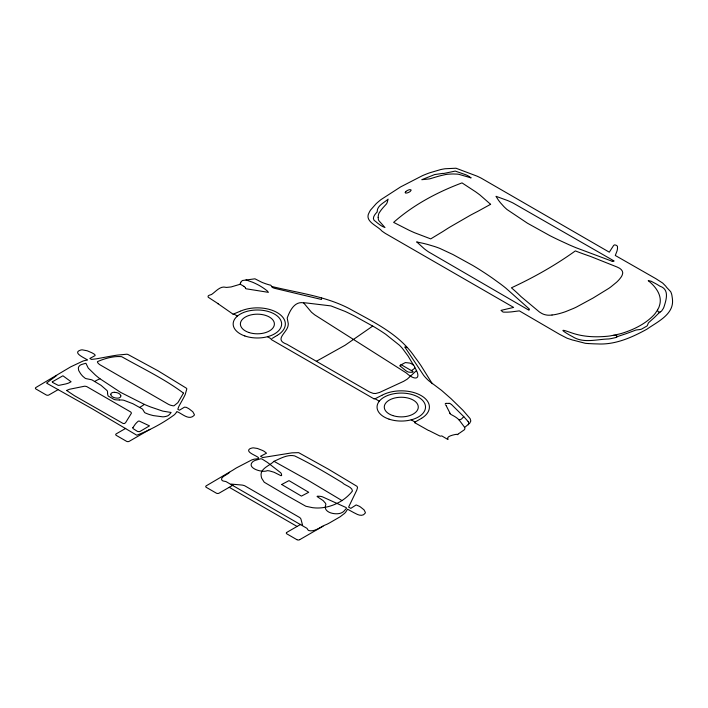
<?xml version="1.0" encoding="UTF-8"?>
<svg xmlns="http://www.w3.org/2000/svg" width="708" height="708" viewBox="0 0 708 708"><rect width="100%" height="100%" fill="white"/><g stroke="black" fill="none" stroke-linecap="round" stroke-linejoin="round"><path stroke-width="1.06" d="M107.572 393.25L107.536 391.834A9.018 5.204 0 0 0 107.05 390.559L101.049 385.338L91.978 379.904A6.859 3.956 0 0 0 90.996 379.63L86.013 378.621A5.018 2.894 0 0 1 85.19 378.276L82.801 376.284A56.959 32.887 0 0 1 80.508 373.541L78.685 370.488L78.34 368.045A10.089 5.823 0 0 1 79.207 366.125L79.792 365.514A6.133 3.54 0 0 1 81.075 364.709L83.314 363.956A35.763 20.647 0 0 1 84.119 363.753L85.907 363.284L88.261 368.107L95.368 375.036A114.395 66.048 0 0 0 99.952 378.753L120.679 392.409L144.326 404.365A114.395 66.048 0 0 0 150.76 407.02L162.769 411.118L171.115 412.481L170.309 413.516A35.763 20.647 0 0 1 169.955 413.976L168.646 415.269A6.133 3.54 0 0 1 167.256 416.012L166.194 416.348A10.089 5.823 0 0 1 162.875 416.844L153.353 415.596A56.959 32.887 0 0 1 148.591 414.269L145.158 412.897A5.018 2.894 0 0 1 144.547 412.419L142.804 409.543A6.859 3.956 0 0 0 142.335 408.976L132.918 403.737L123.873 400.277A9.018 5.204 0 0 0 121.679 399.993L119.218 399.967M321.547 297.953A14.302 8.257 0 0 1 321.432 299.449L274.509 288.289A9.841 5.682 0 0 1 272.961 287.696C271.111 287.253 271.837 284.758 269.58 284.961A68.198 39.374 0 0 1 265.589 283.722L262.756 282.678A26.594 15.355 0 0 1 260.995 281.873L254.951 278.81L242.348 280.527L240.844 282.12M468.36 424.773L468.563 423.711A10.001 5.77 0 0 0 468.165 421.481M240.782 282.324L240.083 284.174A1.168 0.673 0 0 1 239.791 284.377L231.118 286.944L226.604 287.413A4.133 2.39 0 0 1 225.843 287.333C220.33 285.669 215.798 291.563 211.789 294.307A1.027 0.593 0 0 1 211.63 294.475L209.975 295.006A4.673 2.699 0 0 0 209.223 295.263L208.533 295.643A2.124 1.23 0 0 0 208.214 295.997L208.072 296.51A4.089 2.354 0 0 0 208.125 296.9A3.115 1.797 0 0 0 208.311 297.289L214.736 301.493A58.215 33.612 0 0 1 218.108 303.776L232.976 314.122M657.732 309.679L655.458 313.095A54.976 31.736 0 0 1 653.599 315.308C645.271 323.892 634.244 329.353 622.969 332.99A55.003 31.754 0 0 1 619.137 334.061L613.057 335.406M451.509 404.507L463.74 416.605L461.563 419.021L459.111 420.039M414.817 422.216L414.888 422.782M405.719 191.691L406.162 191.284A8.753 5.053 0 0 1 408.153 190.133L408.861 189.877A3.655 2.115 0 0 1 410.091 189.611L411.206 190.071L410.304 191.381A8.753 5.053 0 0 1 408.321 192.523L407.613 192.788A4.691 2.708 0 0 1 407.003 192.948A2.628 1.522 0 0 1 406.304 193.045A1.328 0.77 0 0 1 405.879 193.027L405.33 192.753M416.401 370.682L407.215 379.161L403.666 381.311L379.497 392.48L375.718 393.498L373.284 393.409L369.567 392.002L286.793 344.212C273.492 339.539 287.2 332.76 288.103 325.494A44.763 25.842 0 0 0 288.289 323.742L287.439 319.281A9.054 5.23 0 0 1 287.298 317.733C289.988 310.546 294.581 301.095 303.599 302.838A44.215 25.523 0 0 1 306.254 302.944L330.919 305.9L345.159 311.431A263.208 151.963 0 0 1 351.478 314.476A244.233 141.007 0 0 1 354.867 316.193L374.576 327.123A231.826 133.839 0 0 1 380.815 331.008A246.331 142.219 0 0 1 385.692 334.264L399.454 345.23A93.226 53.817 0 0 1 402.542 348.54L408.02 355.974L413.631 365.355A8.761 5.053 0 0 1 414.534 366.532A5.664 3.275 0 0 1 414.738 367.381C422.012 378.939 415.676 381.532 406.25 372.93L314.653 314.821L311.493 312.246L303.599 302.838M658.679 313.237L655.104 316.812A66.862 38.604 0 0 1 654.139 317.733A81.287 46.932 0 0 1 653.148 318.618L648.652 322.644A7.823 4.522 0 0 0 648.183 323.45L648.139 323.556A21.506 12.417 0 0 0 648.015 323.892L647.342 325.53A5.337 3.08 0 0 1 646.873 326.061L641.598 329.105A5.469 3.159 0 0 1 640.483 329.415L640.085 329.486A17.311 9.992 0 0 1 638.651 329.68L637.067 329.866A7.823 4.522 0 0 0 635.678 330.132L627.686 333.114A66.933 38.648 0 0 1 625.589 333.857L619.385 335.919A18.948 10.939 0 0 0 617.04 336.911L616.314 337.274A9.505 5.487 0 0 1 615.624 337.583L611.137 338.601A50.091 28.922 0 0 1 608.641 338.964C596.729 339.256 583.357 343.646 572.542 336.636A128.334 74.092 0 0 1 568.966 334.707C558.01 328.22 563.674 330.034 572.117 333.043C583.295 336.849 595.251 337.371 606.924 336.3A35.152 20.293 0 0 0 610.402 335.875C611.995 335.38 619.243 334.309 616.411 337.22M278.934 334.282L279.864 333.592A27.957 16.142 0 0 0 277.359 312.697A27.957 16.142 0 0 0 241.233 310.821L240.986 310.918M372.762 326.052L345.079 345.256L316.37 361.284M229.64 472.316C227.834 474.625 219.144 477.28 222.135 480.528A5.983 3.451 0 0 0 223.011 480.909A5.319 3.071 0 0 0 223.852 481.148L225.294 481.422A6.045 3.487 0 0 1 226.02 481.608L306.918 528.31A6.045 3.487 0 0 1 307.237 528.734L307.714 529.566A5.319 3.071 0 0 0 308.13 530.053A5.983 3.451 0 0 0 308.785 530.558C315.104 532.221 321.051 526.256 326.884 524.301A139.945 80.8 0 0 0 329.663 522.84L340.052 516.831L344.513 513.424A26.231 15.142 0 0 0 345.911 511.84L347.575 509.211L353.681 512.574A67.127 38.754 0 0 0 355.558 513.504C358.425 515.212 362.859 516.663 365.124 513.238A4.717 2.717 0 0 0 365.372 512.45L364.027 509.831L360.461 506.981A36.825 21.258 0 0 0 359.213 506.22L356.151 504.928L350.805 508.379L348.593 507.105L356.752 490.219L357.522 487.679L357.062 486.369L328.424 469.192L298.661 452.66L292.006 452.837L262.756 457.545L260.544 456.271L266.518 453.182L264.288 451.412A36.312 20.966 0 0 0 262.491 450.447L257.42 448.465L253.499 447.863A4.717 2.717 0 0 0 252.136 448.005L250.88 448.35A7.761 4.478 0 0 0 249.72 448.872C243.366 453.359 267.828 458.377 254.544 459.094A26.231 15.142 0 0 0 251.818 459.899L236.472 467.873A143.22 82.686 0 0 0 232.967 470.085L206.285 485.794A1.903 1.097 0 0 0 206.285 487.352L216.374 493.175A1.903 1.097 0 0 0 219.064 493.175L232.985 485.139M660.927 311.52L661.015 311.467A9.505 5.487 0 0 0 661.564 311.069L663.316 308.476A50.162 28.966 0 0 0 663.945 307.033C666.237 299.918 669.697 289.271 659.909 286.191A128.661 74.278 0 0 0 656.573 284.129L651.086 281.2L648.236 280.66C655.767 286.669 662.909 295.873 659.334 306.042A35.214 20.328 0 0 1 658.59 308.051C655.458 311.06 659.812 313.051 660.387 311.883A18.948 10.939 0 0 0 658.67 313.237M273.978 461.315C269.58 465.926 259.429 468.572 261.252 476.457A50.702 29.267 0 0 0 261.756 478.351L264.226 482.219L284.802 494.37L305.856 506.255L312.555 507.68A50.702 29.267 0 0 0 315.848 507.972C329.521 508.583 344.07 501.901 352.442 490.989C352.239 486.679 344.778 485.591 342.256 482.626C326.715 473.183 311.06 463.829 294.67 455.917C287.687 454.164 280.297 458.572 273.978 461.315L308.617 480.626L342.07 500.627M56.684 375.497L46.675 382.957A1.035 0.602 0 0 0 46.728 383.223L92.244 408.817L136.582 435.101A1.053 0.611 0 0 0 137.042 435.128C150.193 429.968 163.008 423.154 174.372 414.755A23.789 13.735 0 0 0 176.646 411.897L176.823 411.578C181.947 413.339 188.647 420.782 194.01 415.516A3.85 2.221 0 0 0 194.39 414.587L192.78 411.729L189.257 408.994A35.896 20.727 0 0 0 186.292 407.339L184.452 407.162L179.46 410.206L177.814 409.259L178.443 407.472A53.932 31.134 0 0 1 179.106 405.905L182.85 399.17A166.079 95.881 0 0 0 185.239 394.418L186.832 388.86A4.354 2.513 0 0 0 186.346 388.179L158.052 370.824L127.989 354.496A4.354 2.513 0 0 0 126.829 354.212L117.183 355.133A166.079 95.881 0 0 0 108.97 356.513L97.288 358.673A53.932 31.134 0 0 1 94.58 359.053L91.491 359.416L89.845 358.469L95.111 355.584L94.801 354.522A35.887 20.718 0 0 0 91.952 352.814L87.208 350.779L82.261 349.849A3.85 2.221 0 0 0 80.641 350.071C71.8 352.77 84.933 357.991 87.465 359.991L86.376 360.195A23.488 13.558 0 0 0 82.995 361.053L70.712 366.85L35.958 387.462A1.903 1.097 0 0 0 35.958 389.019L46.241 394.949A1.903 1.097 0 0 0 48.932 394.949L58.366 389.506M413.622 365.355A12.036 6.947 0 0 0 409.905 363.098L405.374 362.567L400.188 365.301A1.956 1.133 0 0 0 400.073 365.965M278.377 334.636L277.359 335.282M276.943 335.539L275.262 336.574M421.747 418.198L421.888 418.109A28.116 16.231 0 0 0 421.251 395.639L419.092 394.506A28.116 16.231 0 0 0 382.355 395.064L382.037 395.223M274.731 336.893L272.244 338.362M440.208 436.155L441.81 435.924L447.757 439.429A2.31 1.336 0 0 0 448.12 439.287C445.394 436.455 453.925 434.694 456.51 434.287A7.381 4.266 0 0 0 456.828 434.482L457.74 434.632A2.009 1.159 0 0 0 458.129 434.429L458.094 433.827A4.522 2.611 0 0 0 458.634 433.597L458.678 433.588A11.576 6.682 0 0 0 459.395 433.207L464.289 429.818L464.926 428.818L464.607 427.499L469.731 423.189L470.82 420.968L470.121 418.614L462.917 410.251L451.058 398.71L441.597 390.409L428.774 380.754A74.544 43.038 0 0 1 423.605 375.267L404.843 347.035M411.41 370.603L414.091 368.788A4.814 2.779 0 0 0 414.738 367.381M125.705 428.375L116.271 433.827A1.903 1.097 0 0 0 116.271 435.385L126.546 441.314A1.903 1.097 0 0 0 129.245 441.314L149.963 429.349M414.923 422.136L421.596 418.286M286.979 532.274L300.82 524.301M299.82 539.611L323.016 526.221M233.109 314.202L240.614 311.077M381.886 395.312L375.09 398.763L379.284 401.179M374.877 398.861L374.036 398.861M552.028 315.016L552.877 314.91A28.948 16.718 0 0 0 557.798 313.98L559.532 313.547A58.472 33.763 0 0 0 565.763 311.582L573.551 308.405A96.403 55.658 0 0 0 576.374 307.095L593.065 298.041L608.747 288.404A96.403 55.658 0 0 0 611.013 286.775L616.518 282.28A59.083 34.108 0 0 0 619.606 279.067L620.907 277.386A28.674 16.558 0 0 0 622.297 274.837C623.943 271.598 620.916 268.544 618.031 267.491A41.852 24.161 0 0 0 616.942 266.96L590.339 256.367A36.533 21.09 0 0 0 589.552 256.101A277.226 160.052 0 0 1 575.347 250.906C555.364 265.27 533.744 277.465 511.424 287.811A277.235 160.061 0 0 1 520.424 296.015A38.444 22.196 0 0 0 521.035 296.617L539.231 311.83A45.126 26.054 0 0 0 539.877 312.272L541.602 313.334A11.071 6.39 0 0 0 547.833 315.184A14.107 8.142 0 0 0 552.019 315.007M445.721 403.418L445.146 404.029M445.828 403.418L446.376 403.41M446.12 403.41L448.704 403.374M114.678 392.285L113.873 392.312A4.018 2.319 0 0 0 113.13 392.409A3.54 2.044 0 0 0 110.82 393.94L110.767 394.71M317.272 496.211L319.662 496.281A7.885 4.558 0 0 1 322.352 496.786L346.088 507.548A3.106 1.797 0 0 1 346.46 508.317L343.592 511.565A30.71 17.727 0 0 1 341.902 512.636C336.804 515.566 322.043 512.928 325.875 504.468A11.054 6.381 0 0 0 325.423 503.184L323.131 500.591L317.157 496.591M588.242 343.548L593.516 343.814A134.777 77.809 0 0 0 597.694 343.929C615.208 344.92 631.987 337.442 646.962 329.158C656.661 322.264 673.184 314.865 672.547 300.714A134.777 77.809 0 0 0 672.352 298.298L671.883 295.254A66.021 38.117 0 0 0 671.573 293.953L670.892 292.103A10.001 5.77 0 0 0 670.405 291.377L666.626 287.377A20.62 11.903 0 0 1 665.847 286.244L662.679 283.058L655.909 278.704L615.287 255.473L616.933 251.251A45.064 26.019 0 0 0 617.296 249.809A47.578 27.47 0 0 0 617.5 248.49L617.473 246.481A3.053 1.761 0 0 0 617.146 245.968L616.96 245.8A5.788 3.345 0 0 0 616.217 245.278L614.712 244.844L613.686 245.384L609.296 252.181L481.201 178.151A91.376 52.755 0 0 0 476.865 176.071L456.005 168.23L445.058 168.752A47.64 27.506 0 0 0 440.642 169.584L429.614 172.832A106.501 61.49 0 0 0 422.393 175.69L400.604 186.921L381.143 199.506A106.483 61.472 0 0 0 376.196 203.674L370.567 210.037A47.533 27.444 0 0 0 369.134 212.595C364 221.392 377.382 225.648 381.807 230.95A91.615 52.896 0 0 0 385.4 233.454L513.627 307.414L501.016 310.378L502.866 311.945A3.053 1.761 0 0 0 503.76 312.139L507.247 312.148A47.578 27.47 0 0 0 510.353 311.971A45.064 26.019 0 0 0 512.026 311.821L519.336 310.865L559.577 334.326L567.108 338.229L572.63 340.061A20.62 11.903 0 0 1 574.604 340.513L585.339 343.309A63.711 36.781 0 0 0 588.242 343.548M231.153 484.095L242.118 485.069A10.363 5.983 0 0 1 243.163 485.29A10.965 6.328 0 0 1 244.72 485.776L299.696 517.521A10.965 6.328 0 0 1 300.679 518.601A10.363 5.983 0 0 1 300.927 519.017L302.608 525.354M406.826 347.292L405.171 347.079M271.527 286.421C297.679 292.864 325.255 296.033 349.416 308.679C373.081 321.91 399.197 333.751 414.817 357.071A410.215 236.835 0 0 1 420.968 365.594L432.296 383.745M246.012 279.943L252.464 282.191A60.109 34.71 0 0 1 259.447 285.598A70.136 40.498 0 0 1 267.288 290.953L268.421 292.351L246.048 288.776A0.92 0.531 0 0 1 245.809 288.616L245.729 288.537A6.292 3.628 0 0 1 245.517 288.183L245.419 287.997M439.553 435.863L428.924 430.535M280.97 475.696L274.04 472.245L269.536 470.926A11.054 6.381 0 0 0 267.323 470.661C262.137 473.139 245.34 467.793 253.163 461.412A30.701 17.727 0 0 1 255.022 460.43L260.659 458.784A3.106 1.797 0 0 1 261.987 458.988L267.456 462.439L280.625 472.696A7.885 4.558 0 0 1 281.501 474.254L281.625 475.626M401.02 364.602L413.047 371.55L412.888 372.125A2.558 1.478 0 0 1 411.932 372.275A9.983 5.77 0 0 1 410.082 372.249L409.162 372.178A3.275 1.894 0 0 1 407.958 371.886L406.976 371.39A25.001 14.434 0 0 1 405.764 370.603L400.082 365.965M240.127 284.12L242.702 285.625A34.32 19.815 0 0 1 243.517 286.12L243.862 286.351M234.153 314.184L237.41 316.069M267.5 336.716L271.288 338.902L271.226 339.513M411.189 419.835L415.047 422.065M271.421 339.636L373.824 398.754M415.003 422.844L428.181 430.296A2.221 1.283 0 0 0 428.482 430.411M229.242 487.299L297.059 526.451M296.811 539.62L286.899 533.894A2.089 1.204 0 0 1 286.59 533.673A1.903 1.097 0 0 1 286.651 532.487M218.099 303.776L217.551 303.369M463.74 416.605L468.103 421.49M459.395 420.34L464.306 426.924A25.355 14.638 0 0 1 464.607 427.499M445.748 405.003L446.084 405.551M446.27 405.852L449.677 412.525M449.978 413.375L449.704 412.596M120.864 395.71L120.794 396.489A3.54 2.044 0 0 1 118.51 398.029A4.027 2.319 0 0 1 117.758 398.117L116.953 398.135A6.584 3.797 0 0 1 110.891 394.701M243.897 286.324A8.009 4.629 0 0 1 245.428 287.926M449.12 403.25A3.752 2.168 0 0 1 451.297 404.551M449.934 413.384A4.443 2.567 0 0 0 450.801 414.348L453.766 415.977A30.364 17.532 0 0 1 459.182 420.021M94.925 381.311A50.622 29.223 0 0 1 99.952 378.745M144.335 404.374A50.666 29.249 0 0 1 139.892 407.277M405.224 192.726A2.867 1.655 0 0 1 405.781 191.726M114.669 392.338A6.584 3.797 0 0 1 120.741 395.719M119.218 399.958A16.399 9.47 0 0 1 115.112 399.719L114.935 399.684A3.947 2.283 0 0 1 114.174 399.498L108.386 396.161A3.947 2.283 0 0 1 108.076 395.719L107.979 395.506A16.762 9.682 0 0 1 107.589 393.25M299.634 539.726A1.912 1.106 0 0 1 296.997 539.726M378.169 217.365L378.408 219.63A10.54 6.08 0 0 0 378.922 220.719L384.957 227.534L382.453 226.436A34.48 19.904 0 0 1 379.833 224.817L377.293 222.887A71.614 41.347 0 0 1 375.939 221.728C370.824 219.179 374.603 214.524 377.32 211.825A9.682 5.593 0 0 1 377.187 211.223C377.408 205.391 384.4 202.621 388.099 199.143L387.276 202.178A24.222 13.983 0 0 1 387.002 202.931L386.798 203.355A11.116 6.416 0 0 1 386.373 204.028L383.24 207.488A104.828 60.516 0 0 0 380.984 210.241L379.143 212.931A17.054 9.841 0 0 0 378.665 214.055L378.284 215.825A42.914 24.771 0 0 0 378.169 217.365M66.614 390.453L74.49 395.737L123.103 423.473L124.431 423.552L125.582 422.667L131.387 413.268A3.876 2.239 0 0 0 131.254 412.729L131.157 412.543A5.195 3 0 0 0 130.644 411.941L86.845 386.656A5.195 3 0 0 0 85.801 386.356L85.482 386.303A3.876 2.239 0 0 0 84.535 386.223L69.446 389.276L66.614 390.453M183.478 393.126L177.894 402.631L174.079 405.728A2.274 1.31 0 0 1 173.186 405.826L170.681 405.259A16.859 9.735 0 0 1 168.212 404.188L100.262 364.956A16.726 9.655 0 0 1 98.102 363.231L97.438 362.089A2.266 1.31 0 0 1 97.607 361.576C104.864 358.425 113.722 355.92 121.661 356.673C142.343 368.364 164.654 378.992 183.478 393.126M281.696 484.493L301.422 496.113L308.715 492.29L288.997 480.626L281.696 484.493M52.268 381.86L52.888 382.541A26.4 15.24 0 0 0 53.516 382.913L57.95 385.223A2.46 1.425 0 0 0 58.888 385.364L65.782 383.94A97.961 56.56 0 0 0 68.481 383.116L71.092 381.771L62.915 375.78L52.268 381.86M490.609 204.311L477.847 211.329A348.044 200.939 0 0 0 470.227 215.329L449.81 227.126A348.035 200.939 0 0 0 442.881 231.525L430.721 238.888L414.525 232.72A186.655 107.766 0 0 1 408.817 230.118L393.63 222.374C413.357 204.895 437.394 192.107 462.014 182.894L475.413 191.664A187.293 108.138 0 0 1 479.927 194.966L490.609 204.311M132.9 427.632L132.865 428.083A2.46 1.425 0 0 0 133.122 428.623L137.113 431.181A26.408 15.249 0 0 0 137.768 431.544L139.706 431.615L149.485 425.871L139.299 421.083L138.308 421.136L136.768 422.534A98.023 56.596 0 0 0 135.334 424.101L132.9 427.632M470.962 177.841L459.138 174.407A10.514 6.071 0 0 0 457.244 174.115L453.324 173.973A42.914 24.771 0 0 0 450.66 174.044L447.589 174.257A17.054 9.841 0 0 0 445.651 174.54L440.995 175.593A106.076 61.242 0 0 0 437.172 176.628L430.225 178.708A11.116 6.416 0 0 1 429.066 178.956L421.764 179.708L434.641 174.566L442.686 173.407A9.682 5.593 0 0 1 443.739 173.478L455.253 171.088L466.236 174.929A34.798 20.09 0 0 1 469.05 176.442L470.962 177.841M416.835 241.986L424.163 248.676A80.146 46.268 0 0 0 428.499 251.853L528.956 310.228A24.63 14.222 0 0 0 529.442 309.131L505.91 288.191A257.783 148.83 0 0 0 500.724 284.138L492.361 278.094A429.712 248.092 0 0 0 485.033 273.129L479.98 269.863A293.776 169.61 0 0 0 472.617 265.367L452.943 254.526L439.854 248.419A79.438 45.861 0 0 0 434.703 246.561L428.021 244.561A109.368 63.145 0 0 0 423.18 243.331L416.835 241.986M612.278 261.305L576.002 247.72A257.269 148.53 0 0 1 568.984 244.729L558.515 239.897A428.092 247.163 0 0 1 549.912 235.667L527.451 223.206L507.114 209.586A79.438 45.861 0 0 1 503.892 206.612L500.432 202.754A109.802 63.393 0 0 1 498.308 199.957L495.972 196.293L507.556 200.523A80.27 46.347 0 0 1 513.07 203.028L614.172 261.031A24.957 14.408 0 0 1 612.278 261.305M389.064 419.154A24.24 14.001 0 0 0 425.517 407.127A24.24 14.001 0 0 0 389.25 394.914A24.24 14.001 0 0 0 389.064 419.154M244.862 335.973A24.24 14.001 0 0 0 281.625 324.264A24.24 14.001 0 0 0 245.676 311.741A24.24 14.001 0 0 0 244.862 335.973M248.88 332.495A17.01 9.823 0 0 0 274.394 323.99A17.01 9.823 0 0 0 248.889 315.485A17.01 9.823 0 0 0 248.88 332.495M392.772 415.569A17.01 9.823 0 0 0 418.286 407.065A17.01 9.823 0 0 0 392.772 398.56A17.01 9.823 0 0 0 392.772 415.569"/></g></svg>
